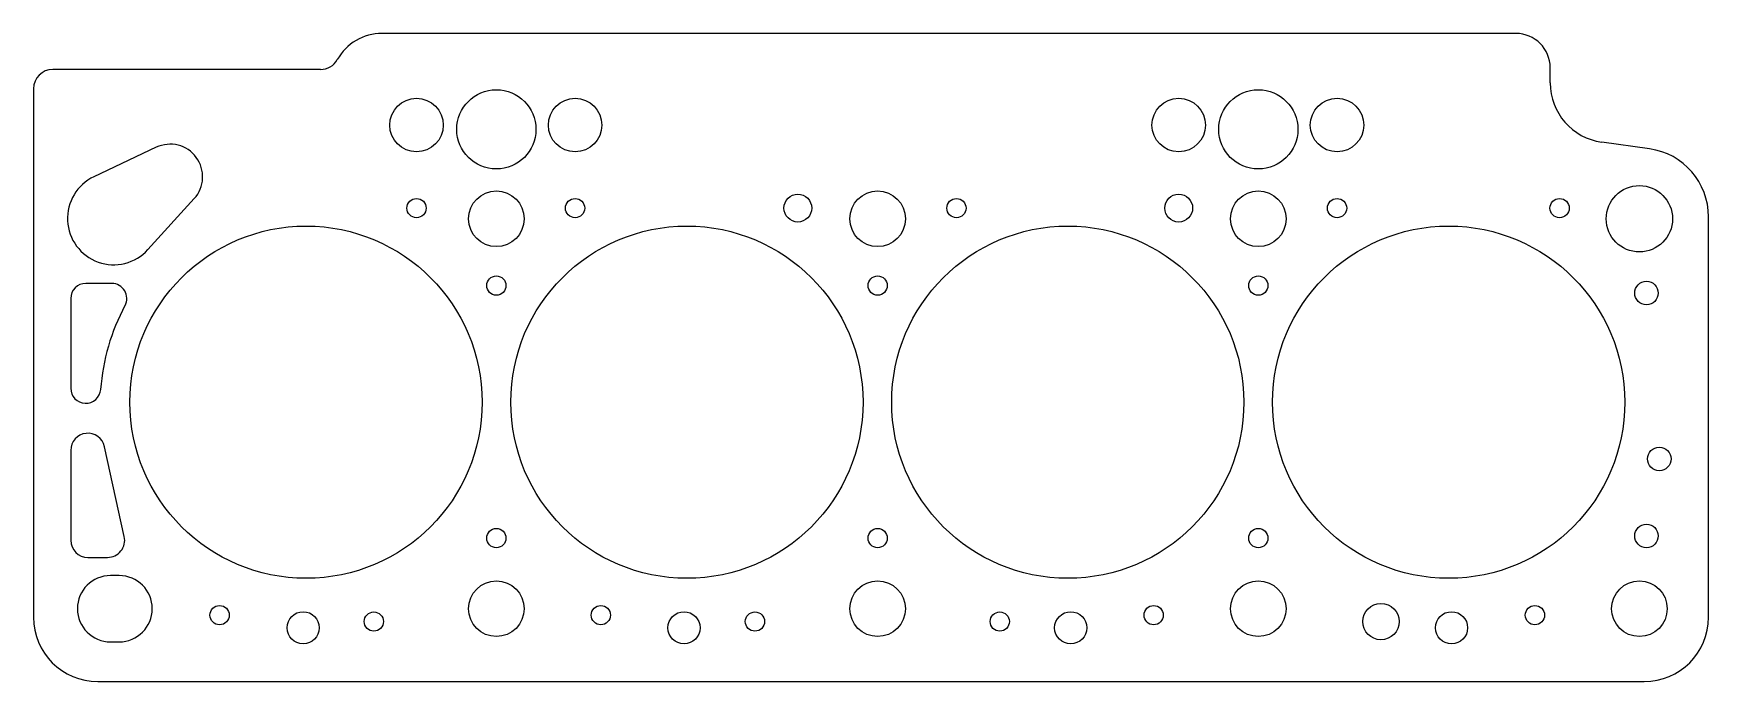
# Model space of a CAD drawing. Header units: millimetres. Extents: x 2804 to 3196, y -363 to -212.
import ezdxf

# ---------------------------------------------------------------- set-up
doc = ezdxf.new("R2010")
doc.units = ezdxf.units.MM

msp = doc.modelspace()

# ---------------------------------------------------------------- linework, layer by layer
at = {"color": 7, "linetype": 'Continuous', "lineweight": 25}
for p, q in [((3150.82, -212.02), (2885.86, -212.02)), ((2871.49, -220.42), (2808.92, -220.42)), ((3158.82, -223.55), (3158.82, -220.02)), ((2804.42, -224.92), (2804.42, -348.42)), ((2833.09, -238.61), (2818.55, -245.48)), ((3182.04, -238.98), (3170.87, -237.41)), ((2831.16, -262.5), (2841.96, -250.59)), ((3195.82, -348.42), (3195.82, -254.82)), ((2813.12, -273.92), (2813.12, -294.92)), ((2822.72, -270.42), (2816.62, -270.42)), ((2825.62, -329.57), (2821.02, -308.57)), ((2813.12, -309.42), (2813.12, -330.42)), ((2817.12, -334.42), (2821.72, -334.42)), ((2824.42, -338.67), (2822.42, -338.67)), ((2822.42, -354.17), (2824.42, -354.17)), ((2819.42, -363.42), (3180.82, -363.42))]:
    msp.add_line(p, q, dxfattribs=at)
for centre, radius in [((2912.57, -234.42), 9.25), ((3090.62, -234.42), 9.25), ((2893.92, -233.42), 6.25), ((2930.97, -233.42), 6.25), ((3072.02, -233.42), 6.25), ((3109.02, -233.42), 6.25), ((2912.57, -255.32), 6.5), ((2983.02, -252.82), 3.25), ((3001.67, -255.32), 6.5), ((3072.02, -252.82), 3.25), ((3090.62, -255.32), 6.5), ((3179.67, -255.32), 7.75), ((2893.92, -252.82), 2.25), ((2930.97, -252.82), 2.25), ((3020.08, -252.82), 2.25), ((3109.02, -252.82), 2.25), ((3161.02, -252.82), 2.25), ((2868.1, -298.17), 41.15), ((2957.1, -298.17), 41.15), ((3046.1, -298.17), 41.15), ((3135.1, -298.17), 41.15), ((2912.57, -270.92), 2.25), ((3001.67, -270.92), 2.25), ((3090.62, -270.92), 2.25), ((3181.32, -272.67), 2.75), ((3184.32, -311.42), 2.75), ((2912.57, -329.92), 2.25), ((3001.67, -329.92), 2.25), ((3090.62, -329.92), 2.25), ((3181.32, -329.42), 2.75), ((2912.57, -346.42), 6.5), ((3001.67, -346.42), 6.5), ((3090.62, -346.42), 6.5), ((3179.67, -346.42), 6.5), ((2847.9, -347.92), 2.25), ((2867.42, -350.87), 3.75), ((2883.94, -349.42), 2.25), ((2936.98, -347.92), 2.25), ((2956.42, -350.87), 3.75), ((2973, -349.42), 2.25), ((3030.21, -349.42), 2.25), ((3046.78, -350.87), 3.75), ((3066.17, -347.92), 2.25), ((3119.28, -349.42), 4.25), ((3135.78, -350.87), 3.75), ((3155.25, -347.92), 2.25)]:
    msp.add_circle(centre, radius, dxfattribs=at)
for centre, radius, start, end in [((2885.86, -224.02), 12, 90, 150.5996), ((3150.82, -220.02), 8, 360, 90), ((2871.49, -215.92), 4.5, 270, 330.5996), ((2808.92, -224.92), 4.5, 90, 180), ((3172.82, -223.55), 14, 180, 262), ((2836.34, -245.49), 7.6, 317.7807, 115.277), ((3179.82, -254.82), 16, 360, 82), ((2823.16, -255.25), 10.8, 115.277, 317.7807), ((2816.62, -273.92), 3.5, 90, 180), ((2822.72, -273.92), 3.5, 331.593, 90), ((2868.19, -298.52), 48.2, 151.593, 176.0123), ((2816.62, -294.92), 3.5, 180, 356.0123), ((2817.12, -309.42), 4, 12.3554, 180), ((2817.12, -330.42), 4, 180, 270), ((2821.72, -330.42), 4, 270, 12.3554), ((2822.42, -346.42), 7.75, 90, 270), ((2824.42, -346.42), 7.75, 270, 90), ((2819.42, -348.42), 15, 180, 270), ((3180.82, -348.42), 15, 270, 0)]:
    msp.add_arc(centre, radius, start, end, dxfattribs=at)

doc.saveas('drawing.dxf')
